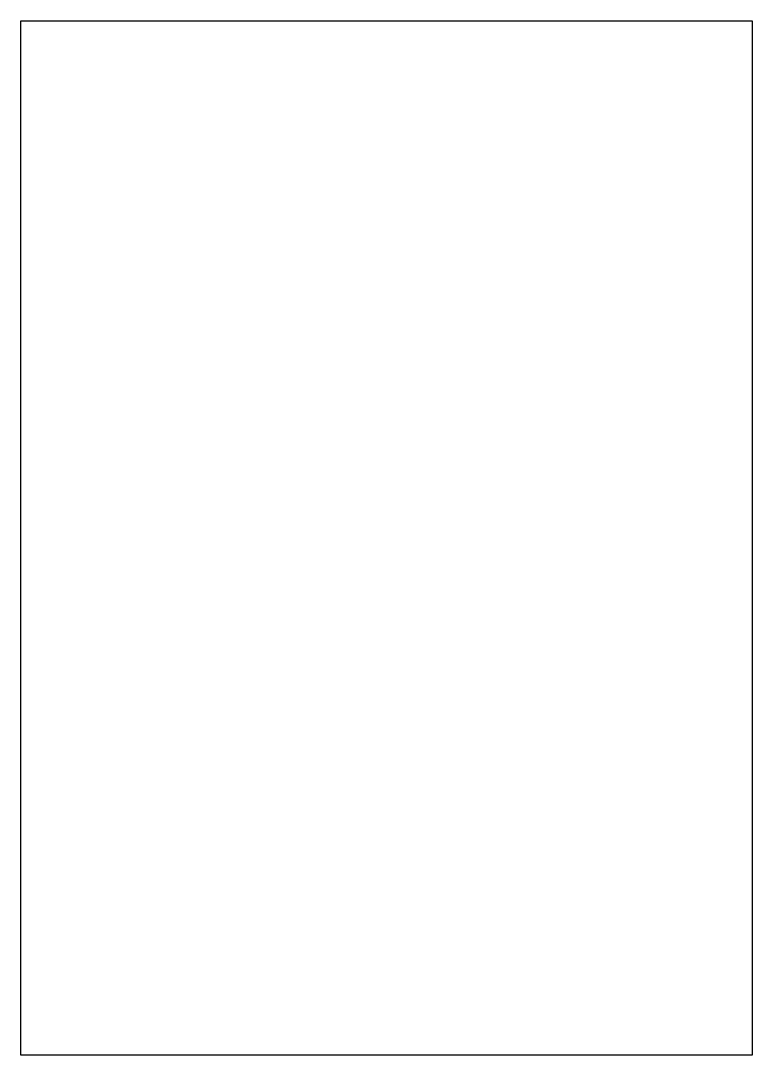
# Model space of a CAD drawing. Header units: millimetres. Extents: x 0 to 210, y 0 to 297.
import ezdxf

# ---------------------------------------------------------------- set-up
doc = ezdxf.new("R2010")
doc.units = ezdxf.units.MM
doc.layers.get('Defpoints').update_dxf_attribs({"color": 5})

msp = doc.modelspace()

# ---------------------------------------------------------------- linework, layer by layer
at = {"layer": 'Defpoints'}
for p, q in [((0, 0), (0, 297)), ((0, 297), (210, 297)), ((210, 297), (210, 0)), ((210, 0), (0, 0))]:
    msp.add_line(p, q, dxfattribs=at)

doc.saveas('drawing.dxf')
